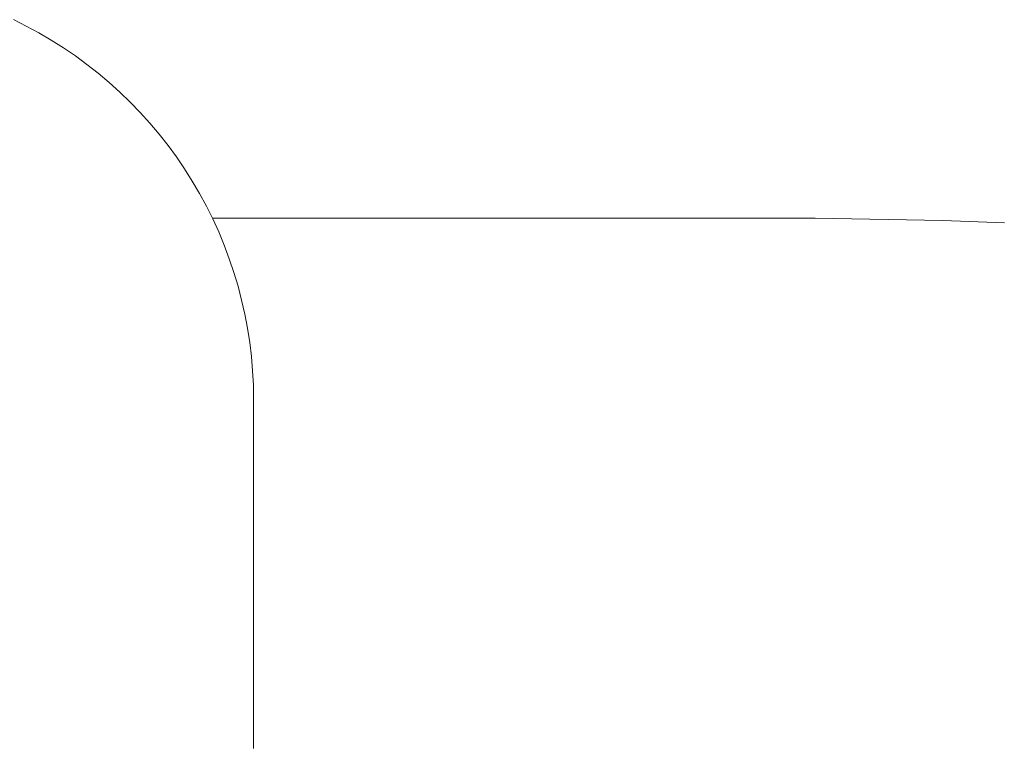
# Model space of a CAD drawing. Header units: inches. Extents: x -4 to 147, y -1 to 99.
# Drawn here: x 66.718 to 68.096, y 91.185 to 92.208 of the extents above; entities that cross this region are included whole.
import ezdxf

# ---------------------------------------------------------------- set-up
doc = ezdxf.new("R2010")
doc.units = ezdxf.units.IN
doc.layers.add('ZANO_R', color=7, linetype='Continuous', lineweight=0)

msp = doc.modelspace()

# ---------------------------------------------------------------- linework, layer by layer
at = {"layer": 'ZANO_R'}
for p, q in [((66.72698, 92.19916), (66.70892, 92.20813)), ((66.74472, 92.18958), (66.72698, 92.19916)), ((66.76213, 92.1794), (66.74472, 92.18958)), ((66.77918, 92.16863), (66.76213, 92.1794)), ((66.79585, 92.15728), (66.77918, 92.16863)), ((66.81212, 92.14537), (66.79585, 92.15728)), ((66.82798, 92.13291), (66.81212, 92.14537)), ((66.8434, 92.11992), (66.82798, 92.13291)), ((66.85837, 92.10641), (66.8434, 92.11992)), ((66.87287, 92.0924), (66.85837, 92.10641)), ((66.88688, 92.0779), (66.87287, 92.0924)), ((66.90039, 92.06293), (66.88688, 92.0779)), ((66.91338, 92.04751), (66.90039, 92.06293)), ((66.92584, 92.03165), (66.91338, 92.04751)), ((66.93775, 92.01538), (66.92584, 92.03165)), ((66.9491, 91.99871), (66.93775, 92.01538)), ((66.95987, 91.98166), (66.9491, 91.99871)), ((66.97005, 91.96425), (66.95987, 91.98166)), ((66.97963, 91.94651), (66.97005, 91.96425)), ((66.9886, 91.92845), (66.97963, 91.94651)), ((67.83324, 91.92931), (66.98819, 91.92931)), ((66.99695, 91.91009), (66.9886, 91.92845)), ((68.01224, 91.92639), (67.83324, 91.92931)), ((68.09869, 91.92277), (68.01224, 91.92639)), ((67.00466, 91.89146), (66.99695, 91.91009)), ((67.01174, 91.87258), (67.00466, 91.89146)), ((67.01817, 91.85347), (67.01174, 91.87258)), ((67.02394, 91.83415), (67.01817, 91.85347)), ((67.02905, 91.81464), (67.02394, 91.83415)), ((67.03349, 91.79497), (67.02905, 91.81464)), ((67.03725, 91.77516), (67.03349, 91.79497)), ((67.04034, 91.75523), (67.03725, 91.77516)), ((67.04274, 91.73521), (67.04034, 91.75523)), ((67.04446, 91.71512), (67.04274, 91.73521)), ((67.04549, 91.69498), (67.04446, 91.71512)), ((67.04584, 91.67482), (67.04549, 91.69498)), ((67.04581, 91.66881), (67.0458, 91.66782)), ((67.04584, 91.18656), (67.04584, 91.67482)), ((67.0458, 91.18499), (67.04583, 91.18578)), ((67.04583, 91.18578), (67.04584, 91.18656))]:
    msp.add_line(p, q, dxfattribs=at)

doc.saveas('drawing.dxf')
